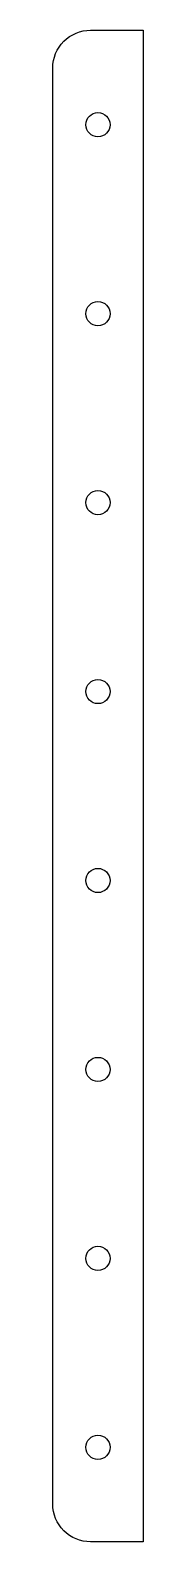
# Model space of a CAD drawing. Header units: millimetres. Extents: x -7 to 5, y -101 to 99.
import ezdxf

# ---------------------------------------------------------------- set-up
doc = ezdxf.new("R2010")
doc.units = ezdxf.units.MM
doc.layers.get('0').update_dxf_attribs({"linetype": 'CONTINUOUS'})

msp = doc.modelspace()

# ---------------------------------------------------------------- linework, layer by layer
msp.add_lwpolyline([(-1.69, -101.09, -0.414214), (-6.69, -96.09), (-6.69, 93.91, -0.414214), (-1.69, 98.91), (5.31, 98.91), (5.31, -101.09)], format="xyb", close=True)
for centre in [(-0.69, 86.41), (-0.69, 61.41), (-0.69, 36.41), (-0.69, 11.41), (-0.69, -13.59), (-0.69, -38.59), (-0.69, -63.59), (-0.69, -88.59)]:
    msp.add_circle(centre, 1.6)

doc.saveas('drawing.dxf')
